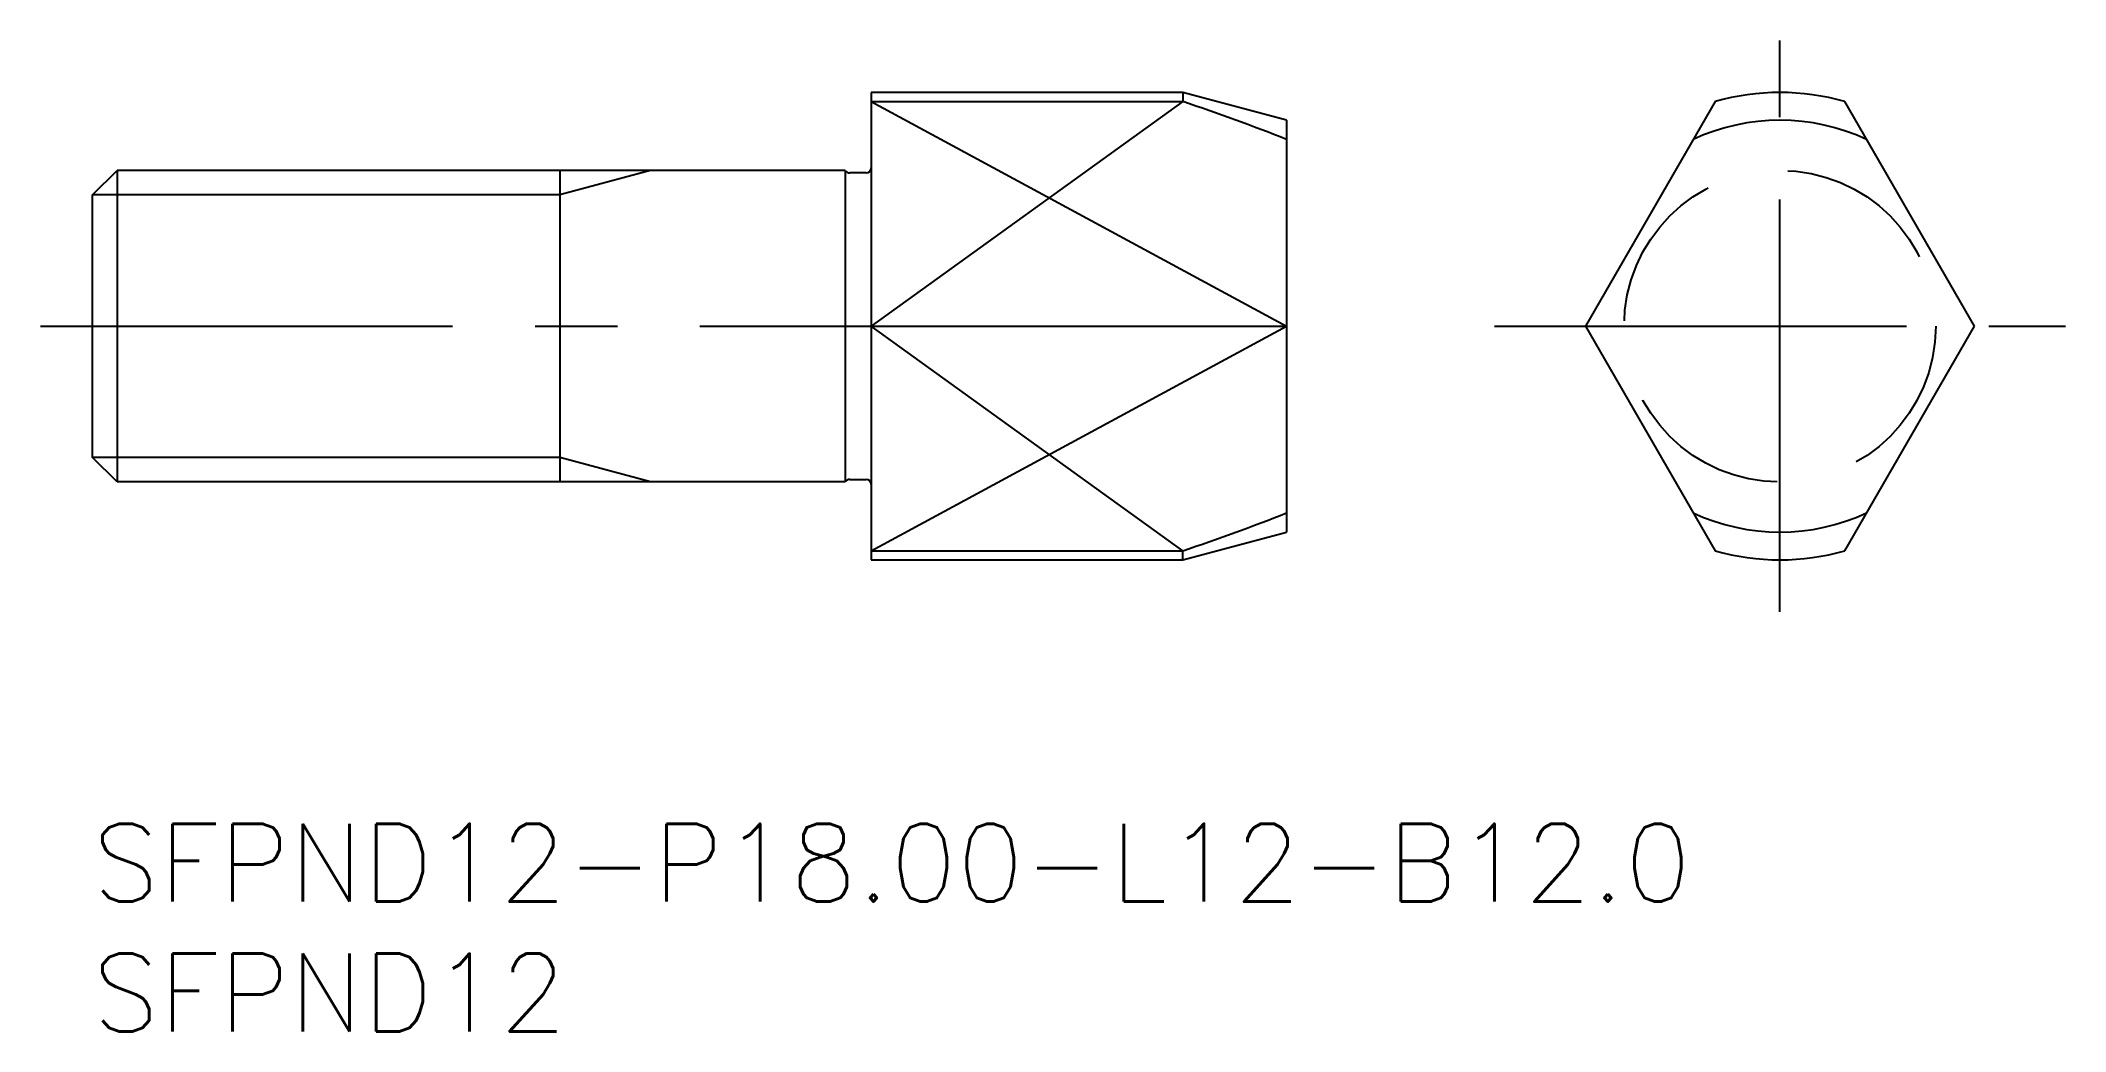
# Model space of a CAD drawing. Extents: x -2 to 76, y -8 to 30.2.
import ezdxf

# ---------------------------------------------------------------- set-up
doc = ezdxf.new("R2010")
doc.units = 0
doc.header["$LTSCALE"] = 0.5
doc.linetypes.add('CENTER', pattern=[50.8, 31.75, -6.35, 6.35, -6.35])
doc.linetypes.add('DASHED', pattern=[19.05, 12.7, -6.35])
for name, color, linetype in [('MSM_CENTER', 1, 'CENTER'), ('MSM_CONTINUOUS', 7, 'CONTINUOUS'), ('MSM_DASHED', 4, 'DASHED'), ('MSM_NARROW', 5, 'CONTINUOUS'), ('MSM_PART_NUMBER', 7, 'CONTINUOUS')]:
    doc.layers.add(name, color=color, linetype=linetype)
doc.styles.get("Standard").update_dxf_attribs({"font": 'txt.shx', "height": 1, "bigfont": 'bigfont.shx'})

# ---------------------------------------------------------------- blocks, each defined once
blk = doc.blocks.new('*U17')
at = {"layer": 'MSM_PART_NUMBER'}
blk.add_text('SFPND12-P18.00-L12-B12.0', height=3, dxfattribs=at).set_placement((0, -3))
blk = doc.blocks.new('*U18')
at = {"layer": 'MSM_PART_NUMBER'}
blk.add_text('SFPND12', height=3, dxfattribs=at).set_placement((0, -8))

msp = doc.modelspace()

# ---------------------------------------------------------------- linework, layer by layer
at = {"layer": 'MSM_CENTER'}
for p, q in [((65, 8.161), (65, 30.161)), ((-2, 19.161), (48, 19.161)), ((54, 19.161), (76, 19.161))]:
    msp.add_line(p, q, dxfattribs=at)
at = {"layer": 'MSM_CONTINUOUS'}
for p, q in [((42, 28.161), (30, 28.161)), ((30, 28.161), (30, 10.161)), ((46, 27.089), (42, 28.161)), ((42, 28.161), (42, 27.807)), ((30, 27.807), (42, 27.807)), ((62.5, 27.807), (57.508, 19.161)), ((72.492, 19.161), (67.5, 27.807)), ((46, 27.089), (46, 11.233)), ((0, 24.214), (0.947, 25.161)), ((0.947, 25.161), (0.947, 13.161)), ((29, 25.161), (0.947, 25.161)), ((18, 25.161), (18, 13.161)), ((29, 25.161), (29, 13.161)), ((29.8, 25.061), (29.173, 25.061)), ((0, 14.108), (0, 24.214)), ((30, 19.161), (46, 19.161)), ((57.508, 19.161), (62.5, 10.515)), ((67.5, 10.515), (72.492, 19.161)), ((0.947, 13.161), (0, 14.108)), ((29.173, 13.261), (29.8, 13.261)), ((29, 13.161), (0.947, 13.161)), ((42, 10.161), (46, 11.233)), ((30, 10.515), (42, 10.515)), ((30, 10.161), (42, 10.161)), ((42, 10.161), (42, 10.515))]:
    msp.add_line(p, q, dxfattribs=at)
for centre, radius, start, end in [((65, 19.161), 9, 73.87238, 106.12762), ((18.556, -42.837), 74.432, 68.36392, 71.64102), ((65, 19.161), 7.928, 65.08101, 114.91899), ((29.173, 25.261), 0.2, 210, 270), ((29.8, 25.261), 0.2, 270, 0), ((29.173, 13.061), 0.2, 90, 150), ((29.8, 13.061), 0.2, 0, 90), ((18.556, 81.159), 74.432, 288.35898, 291.63608), ((65, 19.161), 7.928, 245.08101, 294.91899), ((65, 19.161), 9, 253.87238, 286.12762)]:
    msp.add_arc(centre, radius, start, end, dxfattribs=at)
at = {"layer": 'MSM_DASHED'}
msp.add_circle((65, 19.161), 6, dxfattribs=at)
at = {"layer": 'MSM_NARROW'}
for p, q in [((30, 27.807), (46, 19.161)), ((42, 27.807), (30, 19.161)), ((21.5, 25.161), (18, 24.214)), ((18, 24.214), (0, 24.214)), ((30, 10.515), (46, 19.161)), ((42, 10.515), (30, 19.161)), ((18, 14.108), (0, 14.108)), ((21.5, 13.161), (18, 14.108))]:
    msp.add_line(p, q, dxfattribs=at)

# ---------------------------------------------------------------- block references
at = {"layer": 'MSM_CONTINUOUS'}
for name in ['*U17', '*U18']:
    msp.add_blockref(name, (0, 0), dxfattribs=at)

doc.saveas('drawing.dxf')
